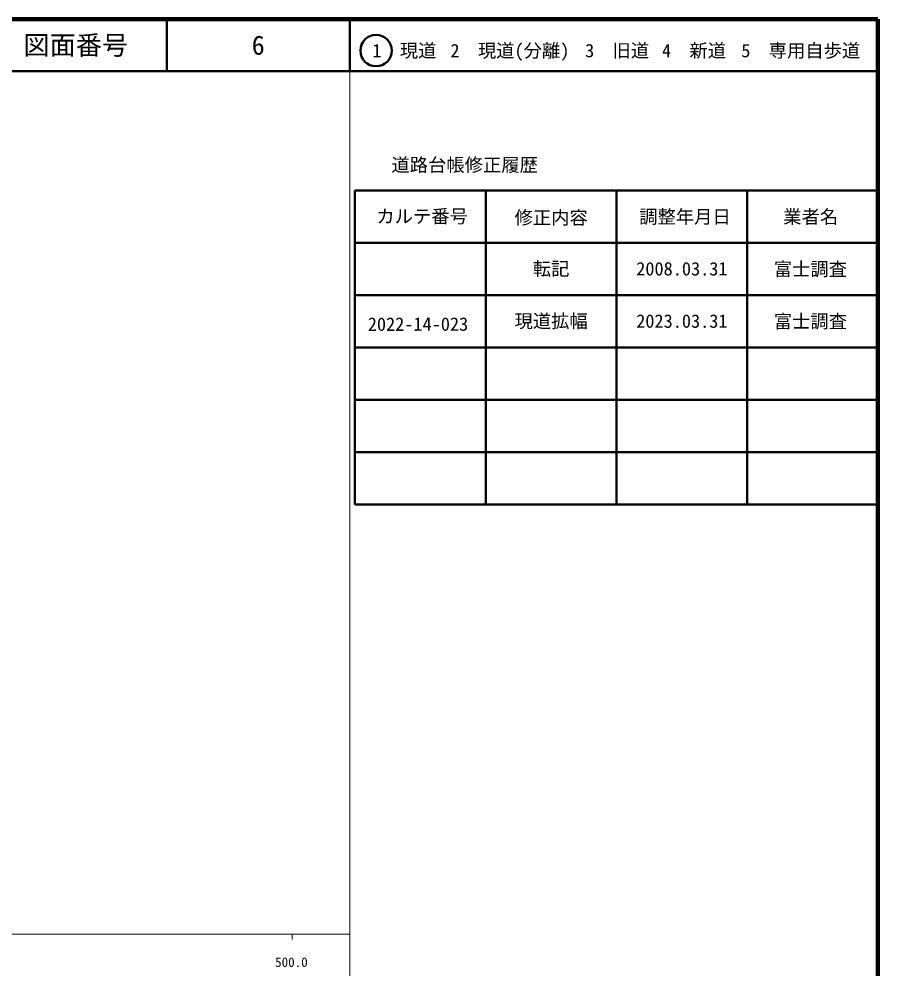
# Model space of a CAD drawing. Units: millimetres on the paper, enlarged 1000 times. Extents: x 40000 to 680000, y 20000 to 380000.
# Drawn here: x 515757 to 680000, y 198357 to 380000 of the extents above; entities that cross this region are included whole.
import ezdxf
from ezdxf.enums import TextEntityAlignment as Align

# ---------------------------------------------------------------- set-up
doc = ezdxf.new("R2010")
doc.units = ezdxf.units.MM
doc.header["$LTSCALE"] = 1000
for name, color, linetype, lineweight in [('M-TTL', 7, 'Continuous', 25), ('M-TTL-FRAM', 2, 'Continuous', 50), ('M-TTL-LINE', 7, 'Continuous', 50), ('前回', 7, 'Continuous', 13)]:
    doc.layers.add(name, color=color, linetype=linetype, lineweight=lineweight)
doc.layers.add('M-TTL-TXT', color=7, linetype='Continuous')
doc.styles.add('ＭＳ ゴシック', font='')
doc.styles.get('ＭＳ ゴシック').set_extended_font_data('MS Gothic')

msp = doc.modelspace()

# ---------------------------------------------------------------- linework, layer by layer
at = {"layer": 'M-TTL', "color": 2, "lineweight": 140}
for p, q in [((680000, 380000), (40000, 380000)), ((680000, 20000), (680000, 380000))]:
    msp.add_line(p, q, dxfattribs=at)
at = {"layer": 'M-TTL-FRAM'}
for p, q in [((580000, 347197), (580000, 287197)), ((580000, 347197), (680000, 347197)), ((580000, 287197), (680000, 287197))]:
    msp.add_line(p, q, dxfattribs=at)
at = {"layer": 'M-TTL-LINE'}
for p, q in [((543997, 380000), (543997, 370000)), ((579000, 380000), (579000, 370000)), ((40000, 370000), (680000, 370000)), ((605000, 347197), (605000, 287197)), ((630000, 347197), (630000, 287197)), ((655000, 347197), (655000, 287197)), ((580000, 337197), (680000, 337197)), ((580000, 327197), (680000, 327197)), ((580000, 317197), (680000, 317197)), ((580000, 307197), (680000, 307197)), ((580000, 297197), (680000, 297197))]:
    msp.add_line(p, q, dxfattribs=at)
msp.add_circle((584031, 373958), 3000, dxfattribs=at)
at = {"layer": '前回'}
for p, q in [((579000, 20000), (579000, 370000)), ((40000, 205000), (579000, 205000)), ((568000, 205000), (568000, 204000))]:
    msp.add_line(p, q, dxfattribs=at)

# ---------------------------------------------------------------- texts
at = {"layer": 'M-TTL-TXT', "style": 'ＭＳ ゴシック'}
for s, height, p in [('図面番号', 3666, (526622, 375000)), ('6', 3666, (561497, 375000)), ('1\u3000現道', 2566, (589448, 373958)), ('2\u3000現道(分離)', 2566, (609619, 373958)), ('3\u3000旧道', 2566, (630121, 373958)), ('4\u3000新道', 2566, (644824, 373958)), ('5\u3000専用自歩道', 2566, (665228, 373958)), ('道路台帳修正履歴', 2566, (600968, 352113)), ('カルテ番号', 2566, (592839, 342277)), ('修正内容', 2566, (617509, 342023)), ('調整年月日', 2566, (643089, 342197)), ('業者名', 2566, (667134, 342197)), ('転記', 2566, (617500, 332245)), ('2008.03.31', 2566, (642500, 332245)), ('富士調査', 2566, (667077, 332189)), ('現道拡幅', 2566, (617500, 322245)), ('2023.03.31', 2566, (642500, 322245)), ('富士調査', 2566, (667077, 322189))]:
    msp.add_text(s, height=height, dxfattribs=at).set_placement(p, align=Align.MIDDLE_CENTER)
msp.add_text('2022-14-023', height=2566, rotation=0.097, dxfattribs=at).set_placement((592046, 321660), align=Align.MIDDLE_CENTER)
at = {"layer": '前回', "style": 'ＭＳ ゴシック'}
msp.add_text('500.0', height=1833, dxfattribs=at).set_placement((567844, 198195), align=Align.BOTTOM_CENTER)

doc.saveas('drawing.dxf')
